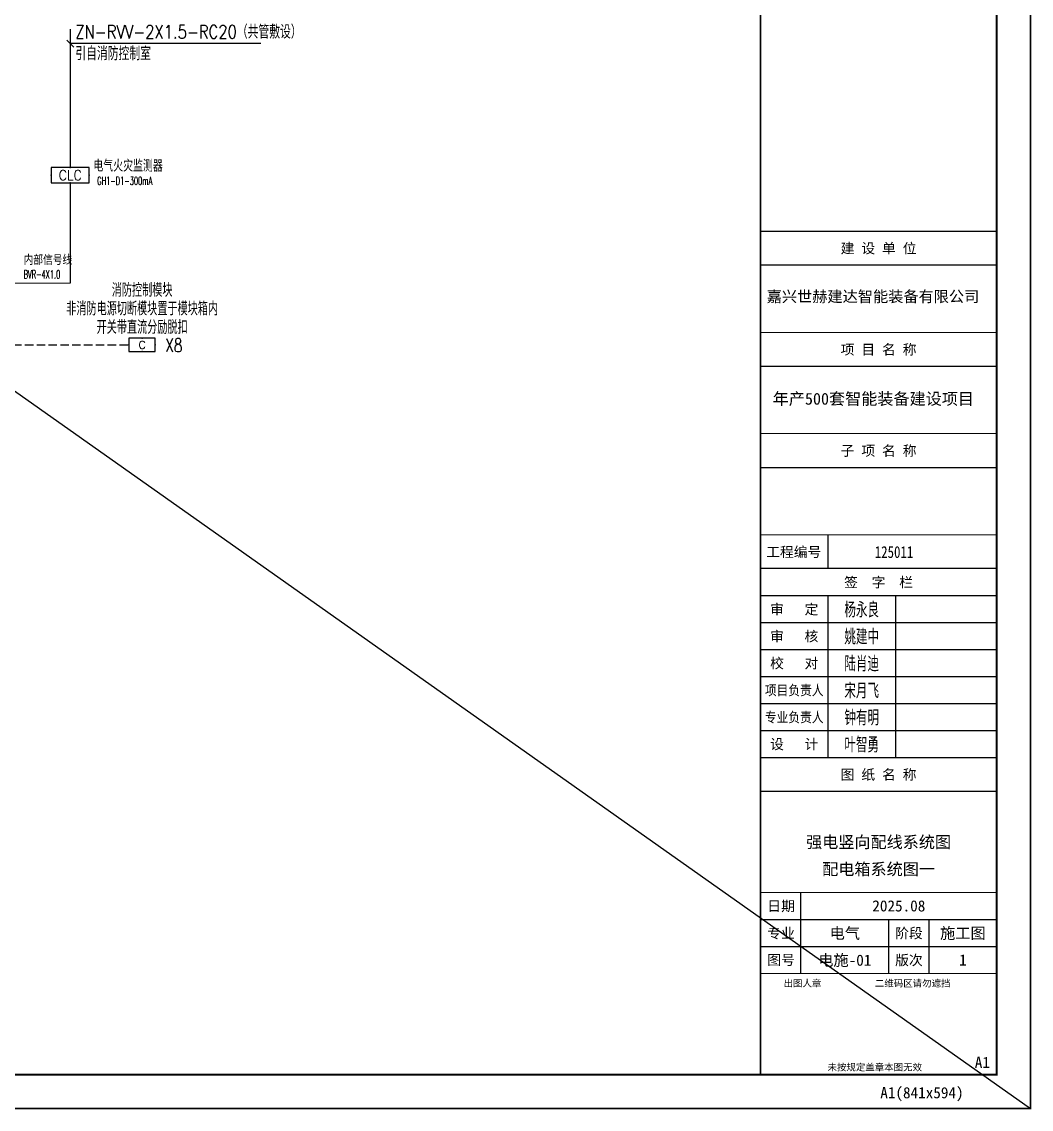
# Model space of a CAD drawing. Extents: x -1396510 to 1250330, y -1892470 to 1623980.
# Drawn here: x -841455 to -811535, y -609137 to -576904 of the extents above; entities that cross this region are included whole.
import ezdxf
from ezdxf.enums import TextEntityAlignment as Align

# ---------------------------------------------------------------- set-up
doc = ezdxf.new("R2010")
doc.units = 0
doc.header["$LTSCALE"] = 1000
doc.header["$MEASUREMENT"] = 0
doc.linetypes.add('DASH', pattern=[0.35, 0.25, -0.1])
doc.layers.get('Defpoints').update_dxf_attribs({"color": 210})
for name, color, linetype in [('0-cxFrame', 155, 'Continuous'), ('EQUIP-消防', 3, 'Continuous'), ('qianming', 155, 'Continuous'), ('电气系统图', 7, 'Continuous'), ('经纶图框—文字', 3, 'Continuous')]:
    doc.layers.add(name, color=color, linetype=linetype)
doc.layers.add('0-cxText', color=131, linetype='Continuous', lineweight=25)
doc.layers.add('A-云线2', color=3, linetype='Continuous', plot=False)
doc.styles.add('_TEL_DIM', font='SIMPLEX', dxfattribs={"width": 0.8, "height": 3.5, "bigfont": 'HZTXT'})
doc.styles.add('BZHZ', font='bzxw', dxfattribs={"width": 0.8, "bigfont": 'bzhz'})
doc.styles.add('cx_biaoti', font='')
doc.styles.add('cx_tuming', font='simhei.ttf')
doc.styles.add('cx_tuqian1', font='')
doc.styles.add('TKJY_宋体', font='', dxfattribs={"width": 0.8})
doc.styles.add('黑体', font='simhei.ttf', dxfattribs={"height": 12})
doc.styles.get('cx_biaoti').set_extended_font_data('SimSun')
doc.styles.get('cx_tuqian1').set_extended_font_data('SimSun')
doc.styles.get('TKJY_宋体').set_extended_font_data('SimSun')

# ---------------------------------------------------------------- blocks, each defined once
blk = doc.blocks.new('A$C5D577B06')
at = {"layer": '电气系统图', "color": 3}
for p, q in [((1125, 450), (0, 450)), ((0, 450), (0, 0)), ((1125, 0), (1125, 450)), ((0, 0), (1125, 0))]:
    blk.add_line(p, q, dxfattribs=at)
for p in [(562, 450), (0, 225), (562, 0), (1125, 225)]:
    blk.add_point(p, dxfattribs=at)
at = {"layer": '电气系统图', "color": 3, "style": '_TEL_DIM'}
blk.add_attdef('RCD', text='', height=300, dxfattribs=at).set_placement((562, 225), align=Align.MIDDLE_CENTER)
at = {"layer": '电气系统图', "color": 3, "style": '_TEL_DIM', "flags": 1}
blk.add_attdef('A', text='', height=0.015, dxfattribs=at).set_placement((562, 0), align=Align.MIDDLE_CENTER)
blk = doc.blocks.new('$equip$00001927')
for p, q in [((0.65, 0.65), (-0.65, 0.65)), ((-0.65, 0.65), (-0.65, 0)), ((0.65, 0), (0.65, 0.65)), ((-0.65, 0), (0.65, 0))]:
    blk.add_line(p, q)
for p in [(0, 0.65), (-0.65, 0.325), (0, 0), (0.65, 0.325)]:
    blk.add_point(p)
at = {"color": 7, "style": '_TEL_DIM'}
blk.add_attdef('$TEXT$', text='', height=0.34, dxfattribs=at).set_placement((0.006, 0.343), align=Align.MIDDLE_CENTER)
at = {"color": 7, "style": '_TEL_DIM', "flags": 1}
blk.add_attdef('A', text='', height=0.00002, dxfattribs=at).set_placement((0, 0), align=Align.MIDDLE_CENTER)
blk = doc.blocks.new('zjcx_lan_qianzi(Dragon)')
for p, q in [((-7000, 4800), (0, 4800)), ((-5000, 4800), (-5000, 0)), ((-3000, 4800), (-3000, 0)), ((-7000, 4000), (0, 4000)), ((-7000, 3200), (0, 3200)), ((-7000, 2400), (0, 2400)), ((-7000, 1600), (0, 1600)), ((-7000, 800), (0, 800))]:
    blk.add_line(p, q)
at = {"const_width": 30}
blk.add_lwpolyline([(-7000, 5600), (0, 5600)], dxfattribs=at)
blk.add_lwpolyline([(-7000, 5600), (0, 5600), (0, 0), (-7000, 0)], close=True, dxfattribs=at)
at = {"style": 'cx_biaoti'}
for s, p in [('签  字  栏', (-3500, 5200)), ('审   定', (-6000, 4400)), ('审   核', (-6000, 3600)), ('校   对', (-6000, 2800)), ('设   计', (-6000, 400))]:
    blk.add_text(s, height=300, dxfattribs=at).set_placement(p, align=Align.MIDDLE)
at = {"style": 'cx_biaoti', "width": 0.85}
for s, p in [('项目负责人', (-6000, 2000)), ('专业负责人', (-6000, 1200))]:
    blk.add_text(s, height=300, dxfattribs=at).set_placement(p, align=Align.MIDDLE)
blk = doc.blocks.new('T-签字(Dragon)')
at = {"layer": '0-cxFrame'}
blk.add_blockref('zjcx_lan_qianzi(Dragon)', (0, 0), dxfattribs=at)
at = {"layer": 'qianming', "style": 'BZHZ', "width": 0.8}
for s, p in [('杨永良', (-4000, 4400)), ('姚建中', (-4000, 3600)), ('陆肖迪', (-4000, 2800)), ('宋月飞', (-4000, 2000)), ('钟有明', (-4000, 1200)), ('叶智勇', (-4000, 400))]:
    blk.add_text(s, height=450, dxfattribs=at).set_placement(p, align=Align.MIDDLE)
blk = doc.blocks.new('zjcx_lan_tuming(Dragon)')
for p, q in [((-7000, 8400), (0, 8400)), ((-5800, 3000), (-5800, 5400)), ((-7000, 4600), (0, 4600)), ((-3200, 3000), (-3200, 4600)), ((-2000, 3000), (-2000, 4600)), ((-7000, 3800), (0, 3800))]:
    blk.add_line(p, q)
at = {"const_width": 30}
for points in [[(-7000, 9400), (0, 9400)], [(-7000, 5400), (0, 5400)], [(-7000, 3000), (0, 3000)], [(-7000, 0), (0, 0)]]:
    blk.add_lwpolyline(points, dxfattribs=at)
blk.add_lwpolyline([(-7000, 9400), (0, 9400), (0, 0), (-7000, 0)], close=True)
at = {"style": 'cx_biaoti'}
for s, p in [('图 纸 名 称', (-3500, 8900)), ('日期', (-6388, 5000)), ('专业', (-6388, 4200)), ('阶段', (-2600, 4200)), ('图号', (-6388, 3400)), ('版次', (-2600, 3400))]:
    blk.add_text(s, height=300, dxfattribs=at).set_placement(p, align=Align.MIDDLE)
for s, p in [('出图人章', (-6316, 2607)), ('二维码区请勿遮挡', (-3609, 2607)), ('未按规定盖章本图无效', (-5013, 120))]:
    blk.add_text(s, height=200, dxfattribs=at).set_placement(p)
blk = doc.blocks.new('T-图签(Dragon)')
blk.add_blockref('zjcx_lan_tuming(Dragon)', (0, 0))
at = {"color": 3, "style": 'cx_biaoti'}
for s, p in [('2025.08', (-2900, 5000)), ('电气', (-4500, 4200)), ('施工图', (-1000, 4200))]:
    blk.add_text(s, height=330, dxfattribs=at).set_placement(p, align=Align.MIDDLE)
blk = doc.blocks.new('zjcx_lan_xiangmu(Dragon)')
for p, q in [((-7000, 9000), (0, 9000)), ((-7000, 6000), (0, 6000)), ((-7000, 3000), (0, 3000)), ((-5000, 1000), (-5000, 0))]:
    blk.add_line(p, q)
at = {"const_width": 30}
for points in [[(-7000, 10000), (0, 10000)], [(-7000, 7000), (0, 7000)], [(-7000, 7000), (0, 7000)], [(-7000, 4000), (0, 4000)], [(-7000, 4000), (0, 4000)], [(-7000, 1000), (0, 1000)], [(-7000, 0), (0, 0)]]:
    blk.add_lwpolyline(points, dxfattribs=at)
blk.add_lwpolyline([(-7000, 10000), (0, 10000), (0, 0), (-7000, 0)], close=True)
at = {"style": 'cx_biaoti'}
for s, p in [('建 设 单 位', (-3500, 9500)), ('项 目 名 称', (-3500, 6500)), ('子 项 名 称', (-3500, 3500)), ('工程编号', (-6013, 500))]:
    blk.add_text(s, height=300, dxfattribs=at).set_placement(p, align=Align.MIDDLE)
blk = doc.blocks.new('T-项目(Dragon)')
blk.add_blockref('zjcx_lan_xiangmu(Dragon)', (0, 0))
at = {"color": 3, "style": 'cx_tuming'}
for s, height, p in [('嘉兴世赫建达智能装备有限公司', 330, (-6816, 7901)), ('年产500套智能装备建设项目 ', 350, (-6638, 4859))]:
    blk.add_text(s, height=height, dxfattribs=at).set_placement(p)
at = {"layer": '经纶图框—文字', "color": 4, "style": 'TKJY_宋体', "width": 0.8}
blk.add_text('125011', height=350, dxfattribs=at).set_placement((-3042, 316), align=Align.CENTER)
blk = doc.blocks.new('zjcx_T1(Dragon)')
at = {"layer": '0-cxFrame', "const_width": 50}
blk.add_lwpolyline([(-7000, 0), (0, 0), (0, 57400), (-7000, 57400)], close=True, dxfattribs=at)
at = {"layer": '0-cxFrame'}
for name, p in [('T-项目(Dragon)', (0, 15000)), ('T-签字(Dragon)', (0, 9400)), ('T-图签(Dragon)', (0, 0))]:
    blk.add_blockref(name, p, dxfattribs=at)
blk = doc.blocks.new('TK22.A1 L(Dragon)')
at = {"layer": '0-cxFrame', "color": 7, "const_width": 0.5}
blk.add_lwpolyline([(0, 0), (-841, 0), (-841, 594), (0, 594)], close=True, dxfattribs=at)
at = {"layer": '0-cxFrame', "const_width": 0.5}
for points in [[(-80, 10), (-821, 10), (-821, 584), (-80, 584)], [(-10, 10), (-80, 10), (-80, 584), (-10, 584)]]:
    blk.add_lwpolyline(points, close=True, dxfattribs=at)
at = {"layer": '0-cxFrame', "xscale": 0.01, "yscale": 0.01, "zscale": 0.01}
blk.add_blockref('zjcx_T1(Dragon)', (-10, 10), dxfattribs=at)
at = {"style": '黑体', "flags": 4}
blk.add_attdef('图幅', text='', height=3.3, dxfattribs=at).set_placement((-40, 3), align=Align.RIGHT)
at = {"layer": '0-cxFrame', "style": '黑体'}
blk.add_text('(841x594)', height=3.3, dxfattribs=at).set_placement((-40, 3))
at = {"layer": '0-cxText', "flags": 4}
for tag, height, style, p in [('建设单位', 3.5, 'cx_tuming', (-45, 240)), ('项目名称', 3.5, 'cx_tuming', (-45, 210)), ('子项名称', 3.5, 'cx_tuming', (-45, 180)), ('工程编号', 3.3, 'cx_tuqian1', (-35, 165)), ('图名1', 3.5, 'cx_tuming', (-45, 87)), ('图名2', 3.5, 'cx_tuming', (-45, 79)), ('图名3', 3.5, 'cx_tuming', (-45, 71)), ('出图日期', 3.3, 'cx_tuqian1', (-39, 60)), ('专业', 3.3, 'cx_tuqian1', (-55, 52)), ('图号', 3.3, 'cx_tuqian1', (-55, 44)), ('版次', 3.3, 'cx_tuqian1', (-20, 44))]:
    blk.add_attdef(tag, text='', height=height, dxfattribs=dict(at, style=style)).set_placement(p, align=Align.MIDDLE)
at = {"layer": 'Defpoints', "color": 6, "flags": 4}
for tag, height, style, p in [('tufu', 3.3, '黑体', (-12, 12)), ('dwfname', 4, 'cx_tuqian1', (-80, 3))]:
    blk.add_attdef(tag, text='', height=height, dxfattribs=dict(at, style=style)).set_placement(p, align=Align.RIGHT)

msp = doc.modelspace()

# ---------------------------------------------------------------- linework, layer by layer
at = {"layer": 'A-云线2'}
msp.add_line((-895660, -549712.3), (-811560, -609112.3), dxfattribs=at)
at = {"layer": '电气系统图'}
msp.add_line((-834373.4, -577552.7), (-840016.4, -577552.8), dxfattribs=at)
at = {"layer": '电气系统图', "linetype": 'DASH'}
msp.add_line((-864460, -586482.3), (-838276.5, -586482.3), dxfattribs=at)
at = {"layer": '电气系统图', "const_width": 35}
for points in [[(-840016.4, -577116.6), (-840016.4, -581227.5)], [(-840122.4, -577446.7), (-839910.3, -577658.8)], [(-840016.4, -581677.5), (-840016.4, -584652.6)], [(-847533.7, -584652.6), (-840016.4, -584652.6)]]:
    msp.add_lwpolyline(points, dxfattribs=at)

# ---------------------------------------------------------------- block references
at = {"layer": '0-cxFrame'}
ref = msp.add_blockref('TK22.A1 L(Dragon)', (-811560, -609112.3), dxfattribs=dict(at, xscale=100, yscale=100, zscale=100))
ref.add_attrib('图名2', '强电竖向配线系统图', dxfattribs={"layer": '0-cxText', "height": 350, "style": 'cx_tuming'}).set_placement((-816060, -601212.3), align=Align.MIDDLE)
ref.add_attrib('图名3', '配电箱系统图一', dxfattribs={"layer": '0-cxText', "height": 350, "style": 'cx_tuming'}).set_placement((-816060, -602012.3), align=Align.MIDDLE)
ref.add_attrib('图号', '电施-01', dxfattribs={"layer": '0-cxText', "height": 330, "style": 'cx_tuqian1'}).set_placement((-817060, -604712.3), align=Align.MIDDLE)
ref.add_attrib('版次', '1', dxfattribs={"layer": '0-cxText', "height": 330, "style": 'cx_tuqian1'}).set_placement((-813560, -604712.3), align=Align.MIDDLE)
ref.add_attrib('图幅', 'A1', dxfattribs={"layer": '0', "height": 330, "style": '黑体'}).set_placement((-815560, -608812.3), align=Align.RIGHT)
ref.add_attrib('tufu', 'A1', dxfattribs={"layer": 'Defpoints', "color": 6, "height": 330, "style": '黑体'}).set_placement((-812760, -607912.3), align=Align.RIGHT)
at = {"layer": 'EQUIP-消防'}
ref = msp.add_blockref('$equip$00001927', (-837886.5, -586677.3), dxfattribs=dict(at, xscale=600, yscale=600, zscale=600))
ref.add_attrib('$TEXT$', 'C', dxfattribs={"layer": '0', "color": 7, "height": 225, "style": '_TEL_DIM', "width": 1.1}).set_placement((-837886.5, -586482.3), align=Align.MIDDLE_CENTER)
at = {"layer": '电气系统图'}
ref = msp.add_blockref('A$C5D577B06', (-840578.9, -581677.5), dxfattribs=at)
ref.add_attrib('RCD', 'CLC', dxfattribs={"color": 3, "height": 300, "style": '_TEL_DIM', "width": 0.9}).set_placement((-840016.4, -581452.5), align=Align.MIDDLE_CENTER)

# ---------------------------------------------------------------- texts
at = {"layer": '电气系统图', "style": '_TEL_DIM'}
for s, height, width, p in [('ZN-RVV-2X1.5-RC20（共管敷设）', 400, 0.8, (-839866.4, -577402.7)), ('引自消防控制室', 400, 0.8, (-839866.4, -578045.6)), ('电气火灾监测器', 350, 0.8, (-839332.8, -581346.7)), ('GH1-D1-300mA', 240, 0.6, (-839217.2, -581739)), ('内部信号线', 300, 0.8, (-841399.4, -584111.3)), ('BVR-4X1.0', 240, 0.6, (-841399.4, -584511.3))]:
    msp.add_text(s, height=height, dxfattribs=dict(at, width=width)).set_placement(p)
at = {"layer": '电气系统图', "style": '_TEL_DIM', "width": 0.75}
for s, p in [('消防控制模块', (-837886.5, -585057)), ('非消防电源切断模块置于模块箱内', (-837886.5, -585607)), ('开关带直流分励脱扣', (-837886.5, -586157)), ('X8', (-836947.9, -586691.8))]:
    msp.add_text(s, height=400, dxfattribs=at).set_placement(p, align=Align.CENTER)

doc.saveas('drawing.dxf')
